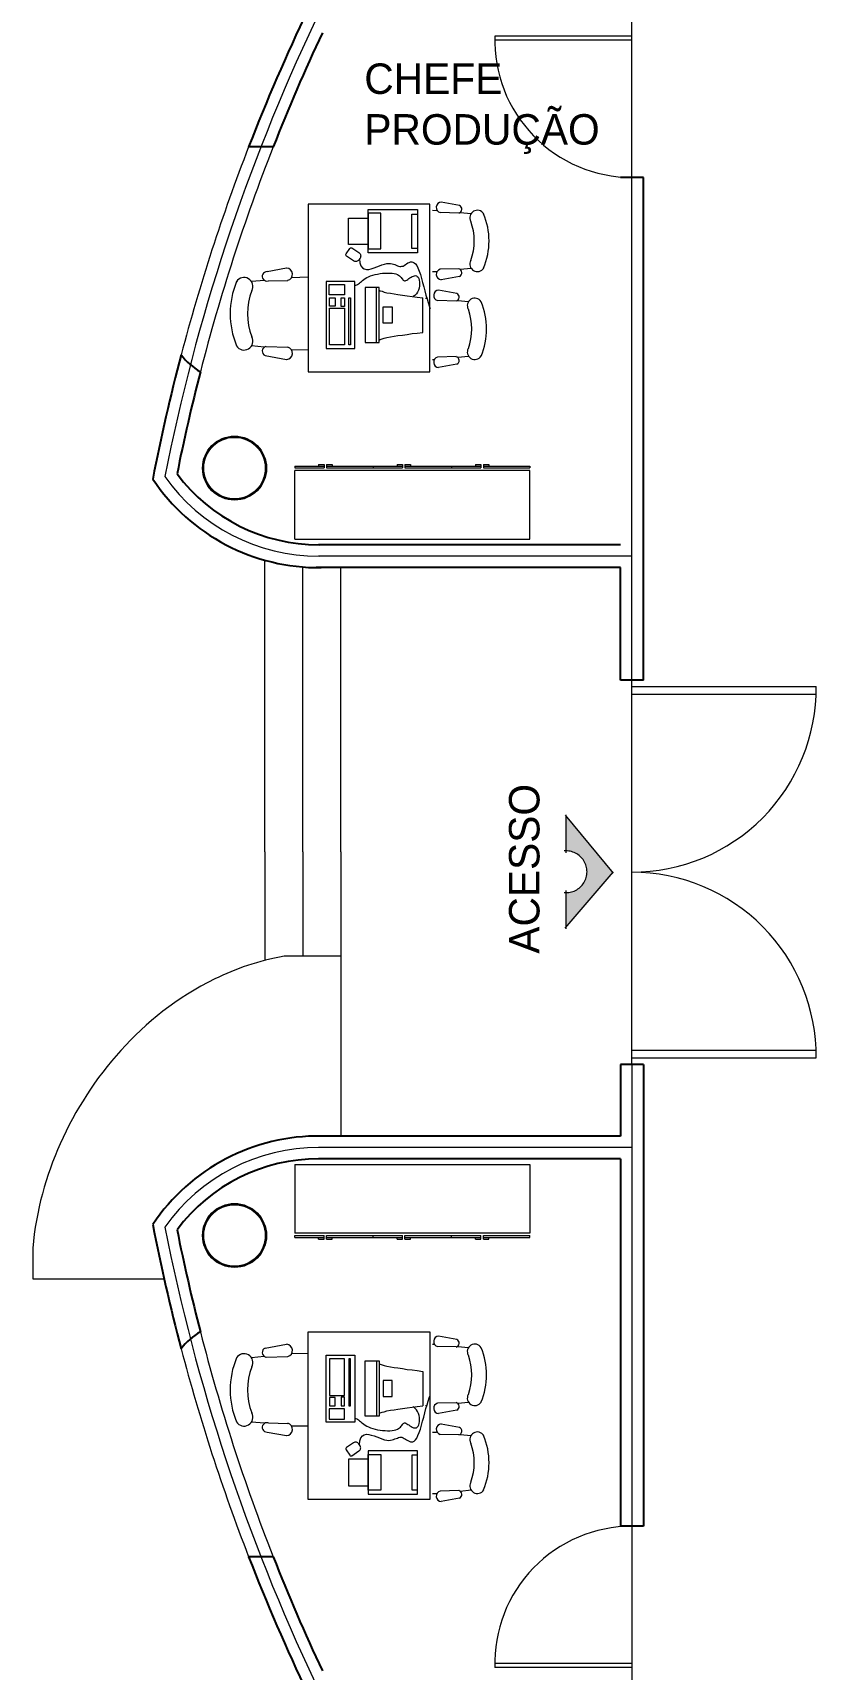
# Model space of a CAD drawing. Header units: millimetres. Extents: x 299 to 587, y 59 to 284.
# Drawn here: x 534.48 to 539.63, y 255.08 to 265.83 of the extents above; entities that cross this region are included whole.
import ezdxf

# ---------------------------------------------------------------- set-up
doc = ezdxf.new("R2010")
doc.units = ezdxf.units.MM
doc.linetypes.add('ACAD_ISO04W100', pattern=[30, 24, -3, 0, -3])
doc.layers.get('0').update_dxf_attribs({"lineweight": 5})
for name, color, linetype, lineweight in [('eje', 8, 'ACAD_ISO04W100', 13), ('escalones', 3, 'Continuous', 15), ('muebles', 2, 'Continuous', 13), ('muros', 1, 'Continuous', 25), ('vent', 4, 'ACAD_ISO04W100', 13), ('ventanas y canceleria', 4, 'Continuous', 13)]:
    doc.layers.add(name, color=color, linetype=linetype, lineweight=lineweight)

msp = doc.modelspace()

# ---------------------------------------------------------------- hatches: boundary and pattern name
at = {"layer": 'vent'}
msp.add_hatch(color=256, dxfattribs=at).paths.add_polyline_path([(538.288, 260.315), (537.983, 260.683), (537.983, 260.458, -1), (537.983, 260.185), (537.983, 259.959)])

# ---------------------------------------------------------------- linework, layer by layer
for p, q in [((538.415, 259.056), (538.415, 269.011)), ((538.415, 262.393), (536.357, 262.393)), ((538.415, 259.056), (538.415, 251.893)), ((538.415, 258.511), (536.357, 258.511))]:
    msp.add_line(p, q)
for centre, radius, start, end in [((547.837, 260.452), 12.729, 154.6347, 168.8403), ((538.415, 265.781), 0.901, 178.3022, 270), ((536.359, 263.631), 1.238, 215.3111, 270.0793), ((538.415, 261.528), 1.21, 270, 0.4199), ((538.415, 259.108), 1.21, 359.5801, 90), ((536.359, 257.273), 1.238, 89.9207, 144.6889), ((547.837, 260.452), 12.729, 191.1597, 205.3653), ((538.415, 255.123), 0.901, 90, 181.6978)]:
    msp.add_arc(centre, radius, start, end)
at = {"layer": 'escalones'}
for p, q in [((536.004, 260.452), (536.004, 262.367)), ((536.254, 260.452), (536.254, 262.322)), ((536.504, 260.452), (536.504, 262.318)), ((536.004, 260.452), (536.004, 259.739)), ((536.254, 260.452), (536.254, 259.767)), ((536.504, 260.452), (536.504, 258.586)), ((536.504, 259.767), (536.132, 259.767)), ((534.481, 257.849), (534.481, 257.648)), ((534.481, 257.648), (535.344, 257.648))]:
    msp.add_line(p, q, dxfattribs=at)
msp.add_open_spline([(536.132, 259.767), (535.963, 259.737), (535.812, 259.683), (535.425, 259.495), (535.226, 259.331), (534.894, 258.964), (534.761, 258.759), (534.568, 258.325), (534.503, 258.098), (534.481, 257.849)], degree=3, knots=[0.498464, 0.498464, 0.498464, 0.498464, 0.763788, 0.763788, 1.260525, 1.260525, 1.757262, 1.757262, 2.224679, 2.224679, 2.224679, 2.224679], dxfattribs=at)
at = {"layer": 'muebles', "linetype": 'ByBlock'}
for p, q in [((537.106, 264.664), (537.133, 264.663)), ((537.278, 264.645), (537.157, 264.649)), ((537.282, 264.695), (537.163, 264.717)), ((537.287, 264.649), (537.359, 264.642)), ((536.02, 264.261), (536.148, 264.285)), ((536.289, 264.224), (536.18, 264.221)), ((537.106, 264.261), (537.133, 264.262)), ((537.278, 264.28), (537.157, 264.277)), ((537.282, 264.23), (537.163, 264.208)), ((537.287, 264.277), (537.359, 264.284)), ((536.003, 264.204), (535.918, 264.196)), ((536.028, 264.201), (536.156, 264.204)), ((536.738, 263.795), (536.738, 264.156)), ((536.756, 263.795), (536.756, 264.156)), ((537.265, 264.118), (537.146, 264.14)), ((537.042, 263.862), (537.042, 264.089)), ((537.059, 264.086), (537.069, 264.086)), ((537.261, 264.068), (537.14, 264.072)), ((537.271, 264.071), (537.342, 264.065)), ((536.001, 263.765), (535.918, 263.773)), ((536.008, 263.71), (536.148, 263.684)), ((536.013, 263.769), (536.156, 263.765)), ((536.289, 263.745), (536.18, 263.748)), ((537.106, 263.685), (537.116, 263.685)), ((537.261, 263.703), (537.14, 263.699)), ((537.271, 263.7), (537.342, 263.706)), ((537.265, 263.653), (537.146, 263.631)), ((536.201, 262.983), (536.201, 262.972)), ((536.201, 262.983), (536.201, 262.972)), ((536.201, 262.983), (536.394, 262.983)), ((536.201, 262.972), (536.394, 262.972)), ((536.201, 262.505), (536.201, 262.956)), ((536.716, 262.956), (536.201, 262.956)), ((536.358, 262.995), (536.358, 262.983)), ((536.358, 262.995), (536.394, 262.995)), ((536.358, 262.983), (536.394, 262.983)), ((536.394, 262.995), (536.394, 262.983)), ((536.394, 262.983), (536.394, 262.972)), ((536.41, 262.995), (536.41, 262.983)), ((536.41, 262.995), (536.446, 262.995)), ((536.41, 262.983), (536.446, 262.983)), ((536.41, 262.983), (536.41, 262.972)), ((536.41, 262.983), (536.716, 262.983)), ((536.41, 262.972), (536.716, 262.972)), ((536.446, 262.995), (536.446, 262.983)), ((536.716, 262.983), (536.716, 262.972)), ((536.716, 262.983), (536.716, 262.972)), ((536.716, 262.983), (536.909, 262.983)), ((536.716, 262.972), (536.909, 262.972)), ((537.231, 262.956), (536.716, 262.956)), ((536.873, 262.995), (536.909, 262.995)), ((536.873, 262.995), (536.873, 262.983)), ((536.873, 262.983), (536.909, 262.983)), ((536.909, 262.995), (536.909, 262.983)), ((536.909, 262.983), (536.909, 262.972)), ((536.925, 262.995), (536.961, 262.995)), ((536.925, 262.995), (536.925, 262.983)), ((536.925, 262.983), (536.925, 262.972)), ((536.925, 262.983), (536.961, 262.983)), ((536.925, 262.983), (537.231, 262.983)), ((536.925, 262.972), (537.231, 262.972)), ((536.961, 262.995), (536.961, 262.983)), ((537.231, 262.983), (537.231, 262.972)), ((537.231, 262.983), (537.231, 262.972)), ((537.231, 262.983), (537.231, 262.972)), ((537.231, 262.983), (537.424, 262.983)), ((537.231, 262.972), (537.424, 262.972)), ((537.745, 262.956), (537.231, 262.956)), ((537.387, 262.995), (537.387, 262.983)), ((537.387, 262.995), (537.424, 262.995)), ((537.387, 262.983), (537.424, 262.983)), ((537.424, 262.995), (537.424, 262.983)), ((537.424, 262.983), (537.424, 262.972)), ((537.44, 262.995), (537.44, 262.983)), ((537.44, 262.995), (537.476, 262.995)), ((537.44, 262.983), (537.476, 262.983)), ((537.44, 262.983), (537.44, 262.972)), ((537.44, 262.983), (537.745, 262.983)), ((537.44, 262.972), (537.745, 262.972)), ((537.476, 262.995), (537.476, 262.983)), ((537.745, 262.983), (537.745, 262.972)), ((537.745, 262.505), (537.745, 262.956)), ((536.201, 262.505), (536.716, 262.505)), ((536.716, 262.505), (537.231, 262.505)), ((537.231, 262.505), (537.745, 262.505)), ((536.201, 258.398), (536.201, 257.948)), ((536.201, 258.398), (536.716, 258.398)), ((536.716, 258.398), (537.231, 258.398)), ((537.231, 258.398), (537.745, 258.398)), ((537.745, 258.398), (537.745, 257.948)), ((536.716, 257.948), (536.201, 257.948)), ((536.201, 257.92), (536.201, 257.932)), ((536.201, 257.92), (536.201, 257.932)), ((536.201, 257.932), (536.394, 257.932)), ((536.201, 257.92), (536.394, 257.92)), ((536.358, 257.92), (536.394, 257.92)), ((536.358, 257.909), (536.358, 257.92)), ((536.358, 257.909), (536.394, 257.909)), ((536.394, 257.92), (536.394, 257.932)), ((536.394, 257.909), (536.394, 257.92)), ((536.41, 257.932), (536.716, 257.932)), ((536.41, 257.92), (536.41, 257.932)), ((536.41, 257.92), (536.716, 257.92)), ((536.41, 257.92), (536.446, 257.92)), ((536.41, 257.909), (536.41, 257.92)), ((536.41, 257.909), (536.446, 257.909)), ((536.446, 257.909), (536.446, 257.92)), ((537.231, 257.948), (536.716, 257.948)), ((536.716, 257.932), (536.909, 257.932)), ((536.716, 257.92), (536.716, 257.932)), ((536.716, 257.92), (536.716, 257.932)), ((536.716, 257.92), (536.909, 257.92)), ((536.873, 257.909), (536.873, 257.92)), ((536.873, 257.92), (536.909, 257.92)), ((536.873, 257.909), (536.909, 257.909)), ((536.909, 257.92), (536.909, 257.932)), ((536.909, 257.909), (536.909, 257.92)), ((536.925, 257.932), (537.231, 257.932)), ((536.925, 257.92), (536.925, 257.932)), ((536.925, 257.92), (537.231, 257.92)), ((536.925, 257.909), (536.925, 257.92)), ((536.925, 257.92), (536.961, 257.92)), ((536.925, 257.909), (536.961, 257.909)), ((536.961, 257.909), (536.961, 257.92)), ((537.745, 257.948), (537.231, 257.948)), ((537.231, 257.932), (537.424, 257.932)), ((537.231, 257.92), (537.231, 257.932)), ((537.231, 257.92), (537.231, 257.932)), ((537.231, 257.92), (537.231, 257.932)), ((537.231, 257.92), (537.424, 257.92)), ((537.387, 257.92), (537.424, 257.92)), ((537.387, 257.909), (537.387, 257.92)), ((537.387, 257.909), (537.424, 257.909)), ((537.424, 257.92), (537.424, 257.932)), ((537.424, 257.909), (537.424, 257.92)), ((537.44, 257.92), (537.44, 257.932)), ((537.44, 257.932), (537.745, 257.932)), ((537.44, 257.92), (537.476, 257.92)), ((537.44, 257.909), (537.44, 257.92)), ((537.44, 257.92), (537.745, 257.92)), ((537.44, 257.909), (537.476, 257.909)), ((537.476, 257.909), (537.476, 257.92)), ((537.745, 257.92), (537.745, 257.932)), ((537.265, 257.251), (537.146, 257.273)), ((536.001, 257.138), (535.918, 257.13)), ((536.008, 257.193), (536.148, 257.219)), ((536.013, 257.135), (536.156, 257.139)), ((536.289, 257.158), (536.18, 257.156)), ((537.106, 257.219), (537.116, 257.219)), ((537.261, 257.201), (537.14, 257.204)), ((537.271, 257.204), (537.342, 257.197)), ((536.738, 257.109), (536.738, 256.747)), ((536.756, 257.109), (536.756, 256.747)), ((537.042, 257.041), (537.042, 256.815)), ((537.059, 256.817), (537.069, 256.818)), ((537.261, 256.835), (537.14, 256.832)), ((537.271, 256.832), (537.342, 256.839)), ((536.003, 256.7), (535.918, 256.708)), ((536.028, 256.703), (536.156, 256.699)), ((537.265, 256.785), (537.146, 256.764)), ((537.282, 256.673), (537.163, 256.695)), ((536.02, 256.642), (536.148, 256.619)), ((536.289, 256.68), (536.18, 256.682)), ((537.106, 256.642), (537.133, 256.641)), ((537.278, 256.624), (537.157, 256.627)), ((537.287, 256.627), (537.359, 256.62)), ((537.287, 256.255), (537.359, 256.262)), ((537.106, 256.24), (537.133, 256.24)), ((537.278, 256.258), (537.157, 256.255)), ((537.282, 256.208), (537.163, 256.186))]:
    msp.add_line(p, q, dxfattribs=at)
for points in [[(537.089, 263.604), (537.089, 264.704), (536.289, 264.704), (536.289, 263.604)], [(537.008, 264.384), (536.684, 264.384), (536.684, 264.669), (537.008, 264.669)], [(536.684, 264.41), (536.766, 264.41), (536.766, 264.644), (536.684, 264.644)], [(536.684, 264.44), (536.554, 264.44), (536.554, 264.613), (536.684, 264.613)], [(537.008, 264.414), (536.969, 264.414), (536.969, 264.639), (537.008, 264.639)], [(536.407, 263.756), (536.596, 263.756), (536.596, 264.196), (536.407, 264.196)], [(536.428, 264.176), (536.529, 264.176), (536.529, 264.109), (536.428, 264.109)], [(536.467, 264.034), (536.429, 264.034), (536.429, 264.09), (536.467, 264.09)], [(536.429, 264.022), (536.529, 264.022), (536.529, 263.781), (536.429, 263.781)], [(536.529, 264.033), (536.506, 264.033), (536.506, 264.09), (536.529, 264.09)], [(536.567, 263.781), (536.557, 263.781), (536.557, 264.09), (536.567, 264.09)], [(536.84, 263.922), (536.782, 263.922), (536.782, 264.029), (536.84, 264.029)], [(537.089, 257.3), (537.089, 256.2), (536.289, 256.2), (536.289, 257.3)], [(536.407, 257.147), (536.596, 257.147), (536.596, 256.707), (536.407, 256.707)], [(536.429, 256.882), (536.529, 256.882), (536.529, 257.123), (536.429, 257.123)], [(536.567, 257.123), (536.557, 257.123), (536.557, 256.814), (536.567, 256.814)], [(536.84, 256.981), (536.782, 256.981), (536.782, 256.875), (536.84, 256.875)], [(536.467, 256.869), (536.429, 256.869), (536.429, 256.814), (536.467, 256.814)], [(536.529, 256.871), (536.506, 256.871), (536.506, 256.814), (536.529, 256.814)], [(536.428, 256.728), (536.529, 256.728), (536.529, 256.795), (536.428, 256.795)], [(537.008, 256.52), (536.684, 256.52), (536.684, 256.234), (537.008, 256.234)], [(536.684, 256.494), (536.766, 256.494), (536.766, 256.26), (536.684, 256.26)], [(537.008, 256.49), (536.969, 256.49), (536.969, 256.264), (537.008, 256.264)], [(536.684, 256.464), (536.554, 256.464), (536.554, 256.29), (536.684, 256.29)]]:
    msp.add_lwpolyline(points, close=True, dxfattribs=at)
for points in [[(536.587, 264.332), (536.541, 264.363, -0.414214), (536.538, 264.377), (536.563, 264.414, -0.414214), (536.577, 264.417), (536.623, 264.386, -0.414214), (536.63, 264.35), (536.622, 264.339, -0.414214)], [(536.587, 256.571), (536.541, 256.541, 0.414214), (536.538, 256.526), (536.563, 256.49, 0.414214), (536.577, 256.487), (536.623, 256.518, 0.414214), (536.63, 256.553), (536.622, 256.565, 0.414214)]]:
    msp.add_lwpolyline(points, format="xyb", close=True, dxfattribs=at)
for points in [[(536.626, 264.345), (536.629, 264.318), (536.636, 264.299), (536.646, 264.286), (536.658, 264.279), (536.672, 264.276), (536.687, 264.276), (536.704, 264.28), (536.722, 264.286), (536.74, 264.293), (536.757, 264.3), (536.774, 264.306), (536.79, 264.311), (536.805, 264.314), (536.818, 264.315), (536.83, 264.315), (536.841, 264.313), (536.85, 264.31), (536.859, 264.307), (536.868, 264.303), (536.876, 264.3), (536.883, 264.297), (536.891, 264.295), (536.898, 264.295), (536.905, 264.296), (536.913, 264.298), (536.92, 264.302), (536.928, 264.307), (536.936, 264.313), (536.944, 264.318), (536.952, 264.322), (536.961, 264.325), (536.969, 264.326), (536.977, 264.324), (536.985, 264.32), (536.994, 264.312), (537.002, 264.301), (537.01, 264.285), (537.018, 264.265), (537.026, 264.242), (537.033, 264.217), (537.041, 264.19), (537.049, 264.162), (537.056, 264.135), (537.063, 264.107), (537.07, 264.082), (537.077, 264.058), (537.084, 264.037), (537.091, 264.02)], [(536.596, 264.172), (536.602, 264.172), (536.608, 264.174), (536.614, 264.177), (536.62, 264.181), (536.626, 264.186), (536.632, 264.191), (536.639, 264.197), (536.647, 264.203), (536.655, 264.21), (536.664, 264.216), (536.674, 264.222), (536.686, 264.228), (536.699, 264.233), (536.714, 264.238), (536.729, 264.242), (536.745, 264.245), (536.762, 264.248), (536.778, 264.25), (536.795, 264.252), (536.811, 264.252), (536.826, 264.252), (536.84, 264.251), (536.853, 264.249), (536.865, 264.247), (536.875, 264.243), (536.883, 264.238), (536.89, 264.233), (536.895, 264.228), (536.9, 264.223), (536.904, 264.217), (536.908, 264.213), (536.911, 264.208), (536.914, 264.205), (536.918, 264.202), (536.922, 264.201), (536.926, 264.201), (536.931, 264.203), (536.937, 264.206), (536.944, 264.21), (536.951, 264.215), (536.958, 264.22), (536.965, 264.225), (536.973, 264.229), (536.98, 264.232), (536.987, 264.234), (536.994, 264.235), (537, 264.234), (537.006, 264.23), (537.011, 264.224), (537.015, 264.215), (537.018, 264.205), (537.02, 264.193), (537.021, 264.18), (537.02, 264.167), (537.018, 264.153), (537.014, 264.139), (537.008, 264.127), (537, 264.115), (536.99, 264.105), (536.978, 264.097)], [(536.756, 264.156), (536.664, 264.156), (536.664, 263.795)], [(536.756, 264.14), (536.763, 264.136), (536.775, 264.132), (536.789, 264.127), (536.807, 264.123), (536.829, 264.119), (536.853, 264.115), (536.879, 264.11), (536.908, 264.106), (536.939, 264.102), (536.972, 264.097), (537.006, 264.093), (537.042, 264.089)], [(536.664, 263.795), (536.756, 263.795)], [(536.756, 263.811), (536.763, 263.815), (536.775, 263.819), (536.789, 263.824), (536.807, 263.828), (536.829, 263.832), (536.853, 263.837), (536.879, 263.841), (536.908, 263.845), (536.939, 263.849), (536.972, 263.854), (537.006, 263.858), (537.042, 263.862)], [(536.664, 257.109), (536.756, 257.109)], [(536.756, 256.747), (536.664, 256.747), (536.664, 257.109)], [(536.756, 257.093), (536.763, 257.088), (536.775, 257.084), (536.789, 257.08), (536.807, 257.076), (536.829, 257.071), (536.853, 257.067), (536.879, 257.063), (536.908, 257.059), (536.939, 257.054), (536.972, 257.05), (537.006, 257.046), (537.042, 257.041)], [(536.596, 256.732), (536.602, 256.731), (536.608, 256.729), (536.614, 256.726), (536.62, 256.722), (536.626, 256.717), (536.632, 256.712), (536.639, 256.706), (536.647, 256.7), (536.655, 256.694), (536.664, 256.688), (536.674, 256.682), (536.686, 256.676), (536.699, 256.671), (536.714, 256.666), (536.729, 256.662), (536.745, 256.658), (536.762, 256.655), (536.778, 256.653), (536.795, 256.652), (536.811, 256.651), (536.826, 256.651), (536.84, 256.652), (536.853, 256.654), (536.865, 256.657), (536.875, 256.661), (536.883, 256.665), (536.89, 256.67), (536.895, 256.675), (536.9, 256.681), (536.904, 256.686), (536.908, 256.691), (536.911, 256.695), (536.914, 256.699), (536.918, 256.701), (536.922, 256.703), (536.926, 256.702), (536.931, 256.701), (536.937, 256.697), (536.944, 256.693), (536.951, 256.689), (536.958, 256.684), (536.965, 256.679), (536.973, 256.675), (536.98, 256.671), (536.987, 256.669), (536.994, 256.669), (537, 256.67), (537.006, 256.674), (537.011, 256.68), (537.015, 256.689), (537.018, 256.699), (537.02, 256.711), (537.021, 256.724), (537.02, 256.737), (537.018, 256.751), (537.014, 256.764), (537.008, 256.777), (537, 256.788), (536.99, 256.799), (536.978, 256.807)], [(536.626, 256.559), (536.629, 256.585), (536.636, 256.605), (536.646, 256.618), (536.658, 256.625), (536.672, 256.628), (536.687, 256.627), (536.704, 256.623), (536.722, 256.618), (536.74, 256.611), (536.757, 256.604), (536.774, 256.597), (536.79, 256.592), (536.805, 256.589), (536.818, 256.588), (536.83, 256.589), (536.841, 256.591), (536.85, 256.593), (536.859, 256.597), (536.868, 256.6), (536.876, 256.603), (536.883, 256.606), (536.891, 256.608), (536.898, 256.609), (536.905, 256.608), (536.913, 256.605), (536.92, 256.601), (536.928, 256.596), (536.936, 256.591), (536.944, 256.586), (536.952, 256.582), (536.961, 256.579), (536.969, 256.578), (536.977, 256.579), (536.985, 256.583), (536.994, 256.591), (537.002, 256.603), (537.01, 256.619), (537.018, 256.639), (537.026, 256.662), (537.033, 256.687), (537.041, 256.714), (537.049, 256.741), (537.056, 256.769), (537.063, 256.796), (537.07, 256.822), (537.077, 256.846), (537.084, 256.866), (537.091, 256.883)], [(536.756, 256.763), (536.763, 256.768), (536.775, 256.772), (536.789, 256.776), (536.807, 256.781), (536.829, 256.785), (536.853, 256.789), (536.879, 256.793), (536.908, 256.798), (536.939, 256.802), (536.972, 256.806), (537.006, 256.811), (537.042, 256.815)]]:
    msp.add_lwpolyline(points, dxfattribs=at)
for centre, radius in [((535.806, 262.971), 0.21), ((535.806, 262.971), 0.207), ((535.806, 262.971), 0.205), ((535.806, 262.971), 0.202), ((535.806, 257.933), 0.21), ((535.806, 257.933), 0.207), ((535.806, 257.933), 0.205), ((535.806, 257.933), 0.202)]:
    msp.add_circle(centre, radius, dxfattribs=at)
for centre, radius, start, end in [((537.165, 264.683), 0.0347, 93.5132, 255.9932), ((537.272, 264.671), 0.0262, 282.2827, 67.7765), ((537.4, 264.615), 0.0489, 31.265, 209.6825), ((537.009, 264.463), 0.371, 339.7134, 20.2866), ((537.016, 264.463), 0.461, 337.2611, 22.7389), ((537.4, 264.31), 0.0489, 150.3175, 328.735), ((535.869, 264.165), 0.0577, 330.3175, 148.735), ((536.019, 264.23), 0.031, 88.4693, 285.5899), ((536.146, 264.244), 0.0409, 284.0068, 86.4868), ((537.165, 264.243), 0.0347, 104.0068, 266.4868), ((537.272, 264.254), 0.0262, 292.2235, 77.7173), ((536.321, 263.985), 0.544, 157.2611, 202.7389), ((536.329, 263.985), 0.437, 159.7134, 200.2866), ((537.148, 264.105), 0.0347, 93.5132, 255.9932), ((537.255, 264.094), 0.0262, 282.2827, 67.7765), ((537.383, 264.038), 0.0489, 31.265, 209.6825), ((536.993, 263.885), 0.371, 339.7134, 20.2866), ((537, 263.885), 0.461, 337.2611, 22.7389), ((535.869, 263.804), 0.0577, 211.265, 29.6825), ((536.019, 263.739), 0.031, 102.2827, 247.7765), ((536.146, 263.725), 0.0409, 273.5132, 75.9932), ((537.148, 263.666), 0.0347, 104.0068, 266.4868), ((537.255, 263.677), 0.0262, 292.2235, 77.7173), ((537.383, 263.733), 0.0489, 150.3175, 328.735), ((537.148, 257.238), 0.0347, 93.5132, 255.9932), ((537.255, 257.226), 0.0262, 282.2827, 67.7765), ((536.321, 256.919), 0.544, 157.2611, 202.7389), ((535.869, 257.099), 0.0577, 330.3175, 148.735), ((536.019, 257.165), 0.031, 112.2235, 257.7173), ((536.146, 257.178), 0.0409, 284.0068, 86.4868), ((537.383, 257.171), 0.0489, 31.265, 209.6825), ((536.993, 257.018), 0.371, 339.7134, 20.2866), ((537, 257.018), 0.461, 337.2611, 22.7389), ((536.329, 256.919), 0.437, 159.7134, 200.2866), ((537.148, 256.798), 0.0347, 104.0068, 266.4868), ((537.255, 256.81), 0.0262, 292.2235, 77.7173), ((537.383, 256.865), 0.0489, 150.3175, 328.735), ((535.869, 256.739), 0.0577, 211.265, 29.6825), ((536.019, 256.673), 0.031, 74.4101, 271.5307), ((536.146, 256.66), 0.0409, 273.5132, 75.9932), ((537.165, 256.661), 0.0347, 93.5132, 255.9932), ((537.272, 256.649), 0.0262, 282.2827, 67.7765), ((537.4, 256.594), 0.0489, 31.265, 209.6825), ((537.016, 256.441), 0.461, 337.2611, 22.7389), ((537.009, 256.441), 0.371, 339.7134, 20.2866), ((537.4, 256.288), 0.0489, 150.3175, 328.735), ((537.165, 256.221), 0.0347, 104.0068, 266.4868), ((537.272, 256.232), 0.0262, 292.2235, 77.7173)]:
    msp.add_arc(centre, radius, start, end, dxfattribs=at)
at = {"layer": 'muros'}
for p, q in [((536.06, 265.08), (535.899, 265.08)), ((538.49, 264.88), (538.34, 264.88)), ((538.49, 261.579), (538.49, 264.88)), ((538.34, 262.468), (536.357, 262.468)), ((538.34, 262.318), (536.342, 262.318)), ((538.34, 261.579), (538.34, 262.318)), ((538.49, 261.579), (538.34, 261.579)), ((538.34, 259.056), (538.34, 258.586)), ((538.49, 259.056), (538.34, 259.056)), ((538.49, 259.056), (538.49, 256.024)), ((538.34, 258.586), (536.342, 258.586)), ((538.34, 258.436), (536.357, 258.436)), ((538.34, 258.436), (538.34, 256.024)), ((538.49, 256.024), (538.34, 256.024)), ((536.06, 255.824), (535.899, 255.824))]:
    msp.add_line(p, q, dxfattribs=at)
for centre, radius, start, end in [((547.837, 260.452), 12.804, 154.4222, 158.8111), ((547.837, 260.452), 12.654, 154.8494, 158.5476), ((547.837, 260.452), 12.804, 165.2359, 168.9827), ((535.786, 263.963), 0.413, 216.88, 240.3499), ((547.837, 260.452), 12.654, 165.5769, 168.6919), ((536.359, 263.631), 1.163, 216.88, 270.0844), ((536.359, 263.631), 1.313, 213.896, 270.716), ((536.359, 257.273), 1.313, 89.284, 146.104), ((536.359, 257.273), 1.163, 89.9156, 143.12), ((547.837, 260.452), 12.804, 191.0173, 194.7641), ((547.837, 260.452), 12.654, 191.3081, 194.4231), ((535.786, 256.941), 0.413, 119.6501, 143.12), ((547.837, 260.452), 12.804, 201.1889, 205.5778), ((547.837, 260.452), 12.654, 201.4524, 205.1506)]:
    msp.add_arc(centre, radius, start, end, dxfattribs=at)
at = {"layer": 'vent'}
for p, q in [((537.976, 260.693), (538.291, 260.312)), ((537.976, 259.95), (538.291, 260.318))]:
    msp.add_line(p, q, dxfattribs=at)
for points in [[(537.983, 260.446), (537.983, 260.695)], [(537.983, 259.947), (537.983, 260.197)]]:
    msp.add_lwpolyline(points, dxfattribs=at)
msp.add_arc((537.983, 260.321), 0.137, 264.9675, 95.0325, dxfattribs=at)
at = {"layer": 'ventanas y canceleria'}
for p, q in [((538.415, 265.808), (537.514, 265.808)), ((538.415, 265.781), (537.514, 265.781)), ((538.415, 261.537), (539.625, 261.537)), ((538.415, 261.537), (539.625, 261.537)), ((538.415, 261.487), (539.624, 261.487)), ((538.415, 259.149), (539.624, 259.149)), ((538.415, 259.099), (539.625, 259.099)), ((538.415, 259.099), (539.625, 259.099)), ((538.415, 255.123), (537.514, 255.123)), ((538.415, 255.096), (537.514, 255.096))]:
    msp.add_line(p, q, dxfattribs=at)
for radius, start, end in [(12.804, 158.8111, 165.2359), (12.654, 158.5476, 165.5769), (12.654, 194.4231, 201.4524), (12.804, 194.7641, 201.1889)]:
    msp.add_arc((547.837, 260.452), radius, start, end, dxfattribs=at)

# ---------------------------------------------------------------- texts
at = {"layer": 'eje', "color": 0}
for s, p in [('CHEFE', (536.658, 265.428)), ('PRODUÇÃO', (536.658, 265.095))]:
    msp.add_text(s, height=0.2, dxfattribs=at).set_placement(p)
msp.add_text('ACESSO', height=0.2, rotation=90, dxfattribs=at).set_placement((537.808, 259.783))

doc.saveas('drawing.dxf')
